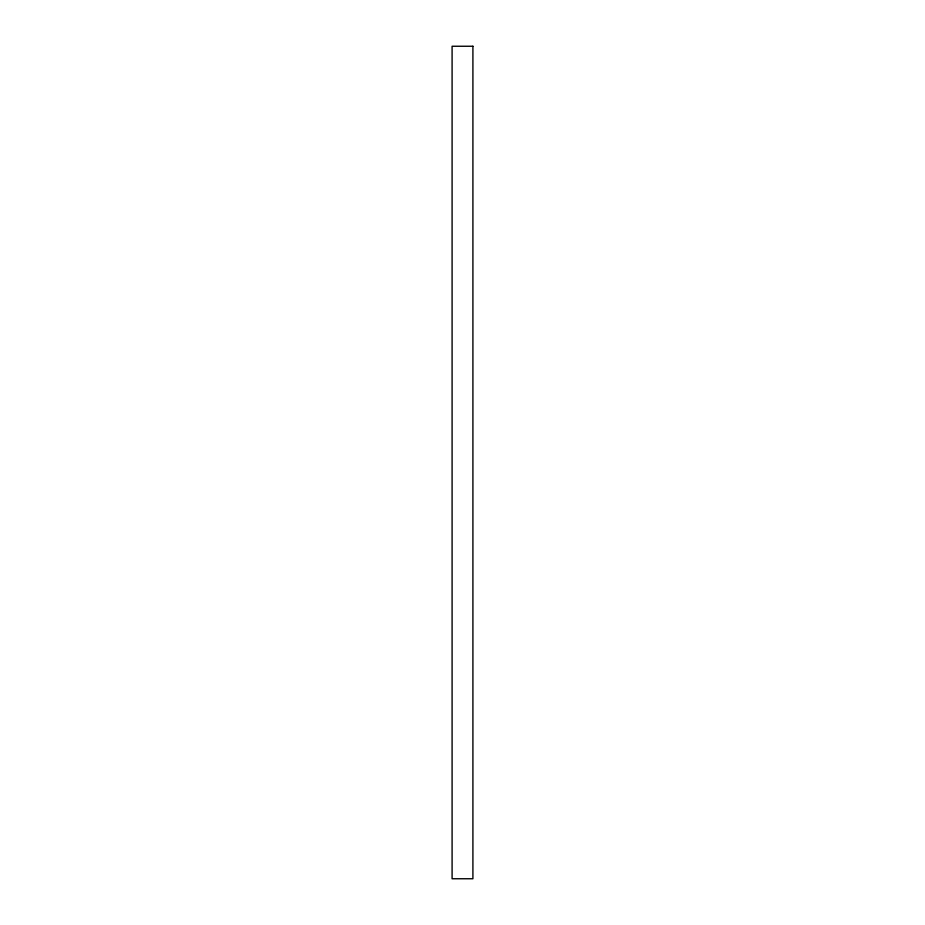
<?xml version="1.0" encoding="UTF-8"?>
<svg xmlns="http://www.w3.org/2000/svg" width="925" height="925" viewBox="0 0 925 925"><rect width="100%" height="100%" fill="white"/><g stroke="black" fill="none" stroke-linecap="round" stroke-linejoin="round"><path stroke-width="1.39" d="M472.906 46.25L452.094 46.25L452.094 878.75L472.906 878.75L472.906 46.25"/></g></svg>
